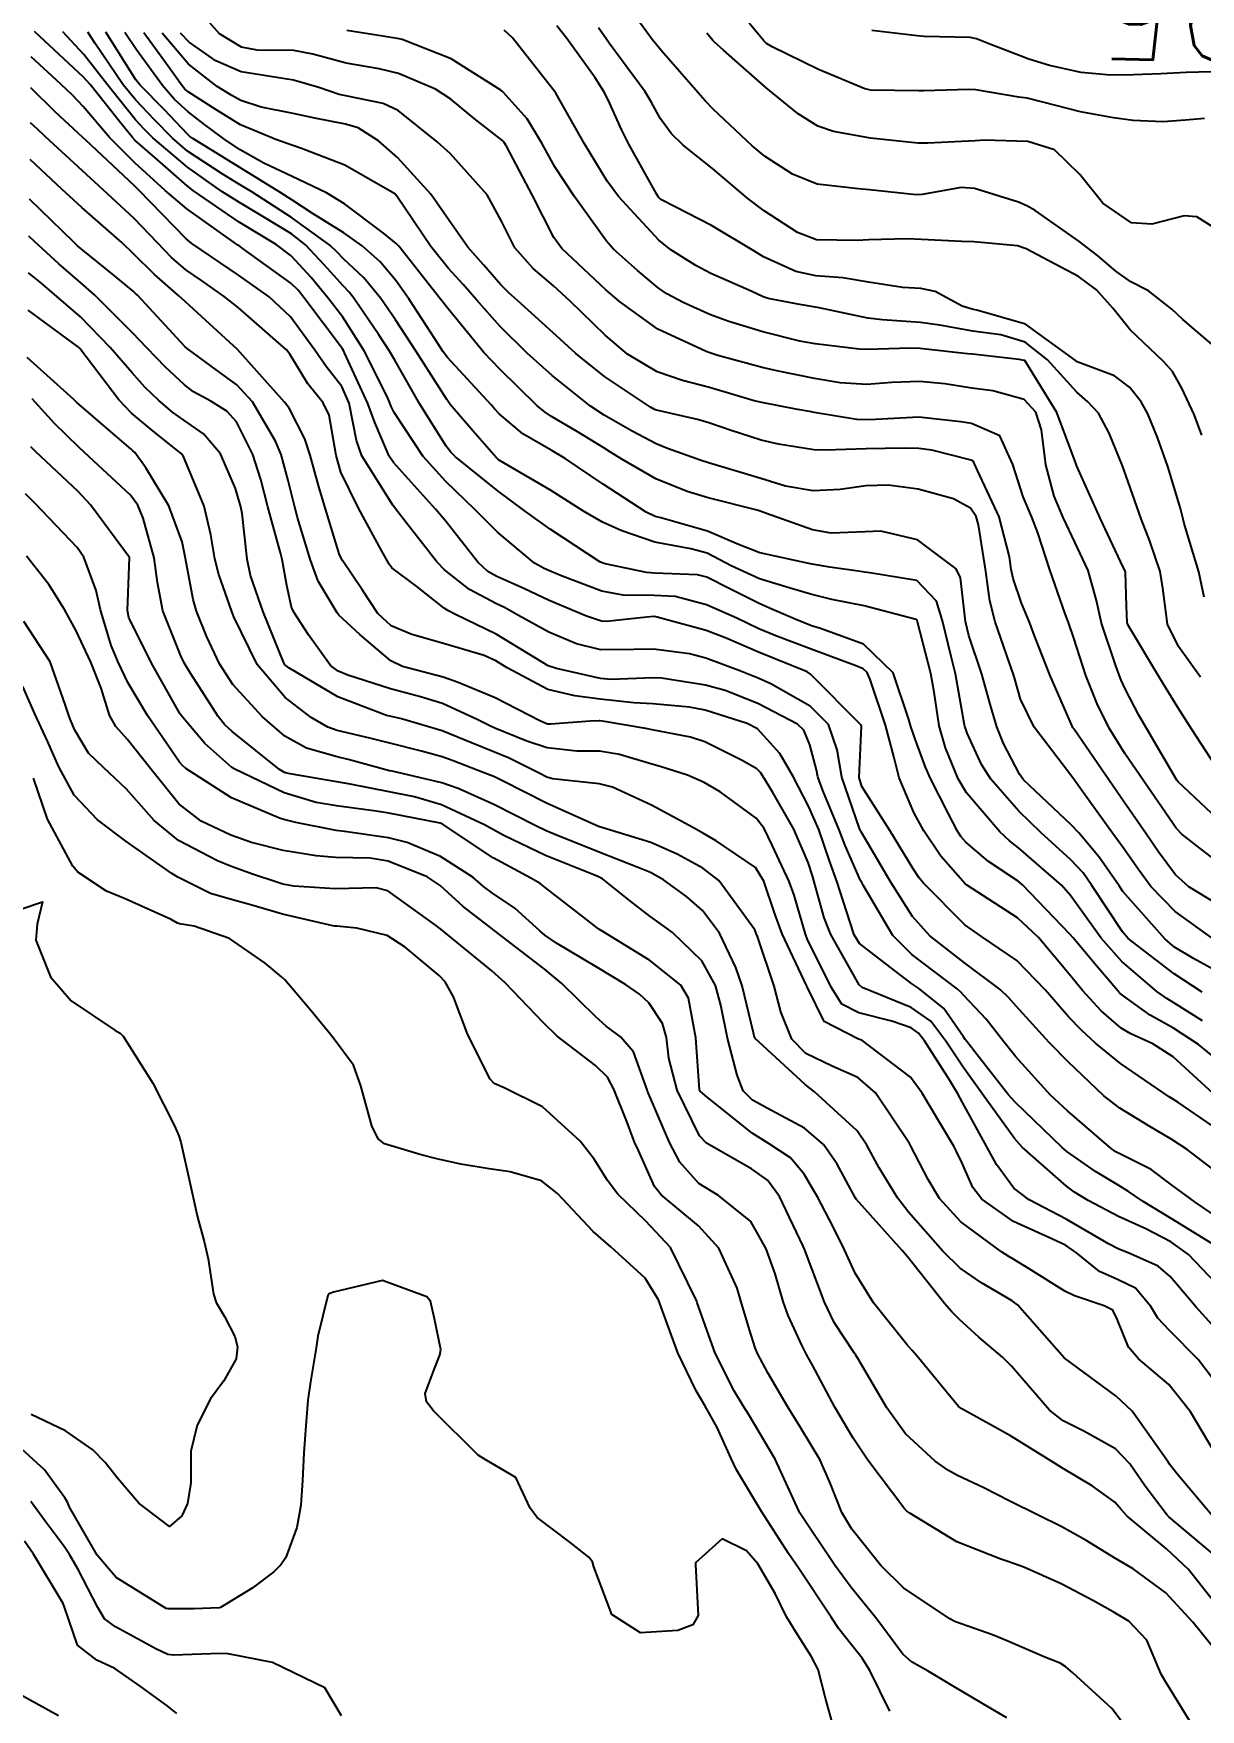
# Model space of a CAD drawing. Header units: metres. Extents: x 318500 to 325275, y 7408834 to 7428799.
# Drawn here: x 321847.6 to 321892, y 7423158.9 to 7423222.7 of the extents above; entities that cross this region are included whole.
import ezdxf
from ezdxf.enums import TextEntityAlignment as Align

# ---------------------------------------------------------------- set-up
doc = ezdxf.new("R2010")
doc.units = ezdxf.units.M
doc.header["$MEASUREMENT"] = 0
for name, color, linetype in [('Cotas', 45, 'Continuous'), ('Curvas de Nivel 1m', 11, 'Continuous'), ('Curvas de Nivel 5m', 15, 'Continuous'), ('Hidrografia', 140, 'Continuous'), ('Vias Primárias', 230, 'Continuous')]:
    doc.layers.add(name, color=color, linetype=linetype)
doc.styles.add('Style-STANDARD', font='STANDARD.shx')

msp = doc.modelspace()

# ---------------------------------------------------------------- linework, layer by layer
at = {"layer": 'Curvas de Nivel 1m', "flags": 128}
for points, elevation in [([(321893.093, 7423192.415), (321891.17, 7423194.219), (321891.121, 7423194.283), (321889.982, 7423196.238), (321889.675, 7423196.762), (321889.165, 7423197.734), (321889.002, 7423198.086), (321888.939, 7423198.253), (321888.8, 7423198.631), (321888.256, 7423200.264), (321888.062, 7423201.12), (321887.74, 7423202.272), (321887.236, 7423203.342), (321886.785, 7423204.285), (321886.448, 7423205.102), (321886.126, 7423206.292), (321885.959, 7423207.628), (321885.751, 7423208.295), (321885.307, 7423208.778), (321884.111, 7423209.117), (321883.313, 7423209.217), (321882.287, 7423209.374), (321881.317, 7423209.467), (321880.258, 7423209.428), (321879.315, 7423209.356), (321878.296, 7423209.414), (321877.318, 7423209.579), (321875.881, 7423209.872), (321875.323, 7423209.999), (321873.639, 7423210.457), (321873.331, 7423210.555), (321873.187, 7423210.607), (321871.345, 7423211.457), (321869.882, 7423212.512), (321869.601, 7423212.755), (321869.364, 7423212.967), (321867.686, 7423214.537), (321867.386, 7423214.951), (321866.575, 7423216.553), (321865.576, 7423218.43), (321865.498, 7423218.569), (321865.476, 7423218.605), (321865.441, 7423218.642), (321864.353, 7423219.49), (321863.456, 7423220.226), (321862.875, 7423220.606), (321861.469, 7423221.197), (321860.725, 7423221.378), (321859.474, 7423221.6), (321858.205, 7423221.943), (321857.481, 7423222.079), (321856.08, 7423222.095), (321855.483, 7423222.209), (321854.65, 7423222.713), (321853.509, 7423224.026)], 786), ([(321893.248, 7423210.201), (321891.354, 7423211.836), (321890.931, 7423212.226), (321890.047, 7423212.92), (321889.37, 7423213.262), (321888.793, 7423213.678), (321888.104, 7423214.269), (321887.388, 7423214.813), (321885.722, 7423215.981), (321885.408, 7423216.161), (321885.083, 7423216.305), (321883.417, 7423216.827), (321882.899, 7423216.857), (321881.413, 7423216.588), (321881.195, 7423216.581), (321879.416, 7423216.772), (321878.997, 7423216.805), (321877.419, 7423216.989), (321876.482, 7423217.366), (321875.434, 7423218.044), (321874.937, 7423218.445), (321873.454, 7423219.846), (321873.152, 7423220.159), (321872.88, 7423220.469), (321871.484, 7423222.061), (321871.131, 7423222.495), (321870.069, 7423223.954)], 791), ([(321892.166, 7423201.254), (321891.96, 7423202.213), (321891.403, 7423204.063), (321891.362, 7423204.219), (321891.256, 7423204.626), (321890.783, 7423206.227), (321890.39, 7423207.332), (321890.016, 7423208.239), (321889.757, 7423208.693), (321889.315, 7423209.254), (321888.745, 7423209.683), (321887.329, 7423210.224), (321887.248, 7423210.281), (321885.35, 7423211.653), (321883.497, 7423212.188), (321883.358, 7423212.21), (321882.943, 7423212.336), (321881.907, 7423212.894), (321881.367, 7423213.015), (321880.683, 7423213.051), (321879.369, 7423213.25), (321878.39, 7423213.414), (321877.371, 7423213.497), (321876.604, 7423213.653), (321875.378, 7423214.222), (321875.003, 7423214.444), (321873.394, 7423215.417), (321871.514, 7423216.383), (321871.409, 7423216.448), (321871.368, 7423216.491), (321871.291, 7423216.612), (321870.241, 7423218.508), (321869.973, 7423219.04), (321869.457, 7423220.203), (321869.295, 7423220.522), (321868.955, 7423221.038), (321867.885, 7423222.536), (321867.497, 7423223.015)], 789), ([(321892.174, 7423219.491), (321891.452, 7423219.424), (321890.584, 7423219.366), (321889.452, 7423219.41), (321888.707, 7423219.516), (321887.455, 7423219.745), (321885.521, 7423220.237), (321885.459, 7423220.249), (321885.417, 7423220.258), (321885.104, 7423220.305), (321883.464, 7423220.582), (321883.2, 7423220.598), (321881.463, 7423220.548), (321881.278, 7423220.546), (321879.463, 7423220.568), (321879.231, 7423220.616), (321877.474, 7423221.359), (321875.704, 7423222.22), (321875.489, 7423222.348), (321875.389, 7423222.441), (321874.832, 7423223.114)], 793), ([(321892.662, 7423182.203), (321890.983, 7423183.74), (321890.204, 7423184.232), (321889.364, 7423184.615), (321888.996, 7423184.836), (321888.237, 7423185.496), (321887.52, 7423186.272), (321887.019, 7423186.886), (321885.849, 7423188.292), (321885.051, 7423189.033), (321883.107, 7423190.292), (321883.07, 7423190.316), (321883.052, 7423190.33), (321882.125, 7423191.389), (321881.482, 7423192.354), (321881.1, 7423193.054), (321880.536, 7423194.366), (321880.357, 7423195.138), (321880.024, 7423196.371), (321879.433, 7423198.11), (321879.319, 7423198.379), (321879.172, 7423198.52), (321878.934, 7423198.623), (321877.183, 7423199.267), (321875.838, 7423199.782), (321875.194, 7423200.048), (321874.356, 7423200.448), (321873.205, 7423200.965), (321872.009, 7423201.279), (321871.208, 7423201.322), (321870.027, 7423201.326), (321869.21, 7423201.479), (321867.696, 7423202.054), (321867.217, 7423202.257), (321867.02, 7423202.345), (321866.646, 7423202.549), (321865.237, 7423203.726), (321864.384, 7423204.583), (321863.266, 7423205.658), (321862.409, 7423206.609), (321861.297, 7423208.283), (321861.189, 7423208.512), (321861.15, 7423208.622), (321861.036, 7423208.892), (321860.163, 7423210.638), (321859.349, 7423211.914), (321858.779, 7423212.659), (321858.135, 7423213.436), (321857.376, 7423214.255), (321856.806, 7423214.686), (321855.393, 7423215.542), (321853.66, 7423216.726), (321853.413, 7423216.924), (321852.178, 7423217.999), (321851.438, 7423218.652), (321851.334, 7423218.761), (321850.843, 7423219.369), (321849.717, 7423220.777), (321849.464, 7423221.061), (321847.599, 7423222.808)], 778), ([(321892.978, 7423183.373), (321891.948, 7423184.21), (321890.996, 7423184.836), (321890.1, 7423185.333), (321889.009, 7423186.122), (321888.939, 7423186.18), (321888.877, 7423186.252), (321887.989, 7423187.302), (321887.168, 7423188.278), (321887.042, 7423188.42), (321885.234, 7423190.298), (321885.071, 7423190.433), (321883.949, 7423191.187), (321883.086, 7423191.922), (321882.892, 7423192.137), (321882.765, 7423192.335), (321882.411, 7423193.029), (321881.729, 7423194.351), (321881.542, 7423194.771), (321881.135, 7423195.883), (321880.969, 7423196.362), (321880.908, 7423196.598), (321880.318, 7423198.369), (321879.186, 7423199.457), (321877.544, 7423200.055), (321877.196, 7423200.161), (321876.585, 7423200.419), (321875.604, 7423200.834), (321875.206, 7423201.006), (321874.094, 7423201.569), (321873.216, 7423202.015), (321872.853, 7423202.102), (321871.217, 7423202.168), (321870.915, 7423202.193), (321869.339, 7423202.518), (321869.221, 7423202.557), (321869.143, 7423202.599), (321867.24, 7423203.841), (321866.25, 7423204.555), (321865.261, 7423205.296), (321863.637, 7423206.595), (321863.458, 7423206.773), (321863.284, 7423207.006), (321862.274, 7423208.61), (321861.325, 7423210.279), (321861.125, 7423210.623), (321860.721, 7423211.248), (321859.77, 7423212.644), (321859.585, 7423212.87), (321859.365, 7423213.103), (321858.63, 7423213.918), (321857.919, 7423214.672), (321857.386, 7423215.09), (321856.366, 7423215.719), (321855.404, 7423216.288), (321854.738, 7423216.71), (321853.424, 7423217.635), (321852.11, 7423218.75), (321851.771, 7423219.083), (321851.447, 7423219.439), (321850.374, 7423220.771), (321849.477, 7423221.92), (321848.683, 7423222.792)], 779), ([(321892.087, 7423186.209), (321891.02, 7423186.905), (321889.272, 7423188.247), (321889.044, 7423188.498), (321887.885, 7423190.268), (321887.547, 7423190.745), (321887.08, 7423191.245), (321885.936, 7423192.292), (321885.102, 7423193.096), (321884.029, 7423194.316), (321883.68, 7423194.874), (321883.137, 7423196.075), (321883.066, 7423196.257), (321883.042, 7423196.331), (321883.024, 7423196.45), (321882.684, 7423198.337), (321882.525, 7423198.995), (321882.191, 7423200.345), (321881.958, 7423201.1), (321881.215, 7423201.883), (321879.421, 7423202.175), (321879.218, 7423202.201), (321879.068, 7423202.232), (321877.897, 7423202.4), (321877.222, 7423202.511), (321877.096, 7423202.538), (321875.228, 7423202.948), (321874.419, 7423203.261), (321873.24, 7423203.767), (321871.458, 7423204.275), (321871.248, 7423204.33), (321870.896, 7423204.495), (321869.266, 7423205.553), (321867.822, 7423206.535), (321867.283, 7423206.848), (321866.206, 7423207.473), (321865.297, 7423208.239), (321865.139, 7423208.413), (321864.994, 7423208.575), (321863.327, 7423210.385), (321863.163, 7423210.602), (321862.852, 7423211.09), (321861.864, 7423212.615), (321861.367, 7423213.312), (321860.767, 7423214.022), (321860.079, 7423214.64), (321859.387, 7423215.128), (321858.209, 7423215.856), (321857.406, 7423216.384), (321856.95, 7423216.685), (321855.424, 7423217.627), (321853.632, 7423218.727), (321853.516, 7423218.804), (321853.441, 7423218.873), (321852.536, 7423219.829), (321851.625, 7423220.758), (321851.463, 7423220.966), (321850.319, 7423222.772)], 781), ([(321893.019, 7423186.793), (321891.759, 7423187.483), (321891.036, 7423187.923), (321890.671, 7423188.226), (321889.067, 7423190.04), (321888.921, 7423190.252), (321888.164, 7423191.347), (321887.389, 7423192.276), (321887.095, 7423192.582), (321885.284, 7423194.298), (321885.123, 7423194.509), (321884.515, 7423195.683), (321884.258, 7423196.313), (321884.009, 7423197.173), (321883.696, 7423198.322), (321883.192, 7423199.794), (321883.073, 7423200.332), (321882.875, 7423201.993), (321882.716, 7423202.338), (321881.236, 7423203.431), (321879.849, 7423203.766), (321879.24, 7423203.736), (321877.946, 7423203.693), (321877.241, 7423203.814), (321875.486, 7423204.436), (321875.251, 7423204.524), (321875.132, 7423204.561), (321873.259, 7423205.038), (321872.46, 7423205.274), (321871.269, 7423205.76), (321869.981, 7423206.509), (321869.548, 7423206.781), (321869.284, 7423206.94), (321868.248, 7423207.573), (321867.296, 7423208.138), (321867.052, 7423208.298), (321866.75, 7423208.548), (321865.321, 7423209.944), (321864.721, 7423210.579), (321863.354, 7423212.231), (321863.064, 7423212.603), (321861.899, 7423214.091), (321861.482, 7423214.619), (321861.382, 7423214.73), (321860.89, 7423215.125), (321859.404, 7423216.242), (321858.724, 7423216.66), (321857.419, 7423217.284), (321856.332, 7423217.786), (321855.434, 7423218.289), (321854.812, 7423218.709), (321854.024, 7423219.3), (321853.45, 7423219.745), (321852.935, 7423220.218), (321852.471, 7423220.745), (321851.48, 7423222.106), (321851.043, 7423222.764)], 782), ([(321892.554, 7423188.205), (321891.056, 7423189.28), (321890.135, 7423190.234), (321889.681, 7423190.846), (321889.084, 7423191.69), (321888.849, 7423192.015), (321888.666, 7423192.256), (321887.499, 7423193.889), (321887.226, 7423194.278), (321887.122, 7423194.419), (321885.687, 7423196.295), (321885.161, 7423197.369), (321884.956, 7423198.092), (321884.893, 7423198.304), (321884.745, 7423198.738), (321884.195, 7423200.315), (321883.997, 7423201.107), (321883.827, 7423202.321), (321883.564, 7423204.007), (321883.474, 7423204.327), (321883.255, 7423204.647), (321882.606, 7423204.993), (321881.265, 7423205.363), (321880.123, 7423205.516), (321879.267, 7423205.49), (321878.299, 7423205.36), (321877.263, 7423205.303), (321876.211, 7423205.481), (321875.27, 7423205.772), (321873.401, 7423206.336), (321873.279, 7423206.37), (321873.004, 7423206.464), (321871.712, 7423206.912), (321871.286, 7423207.092), (321870.368, 7423207.581), (321869.297, 7423208.192), (321868.777, 7423208.525), (321867.317, 7423209.695), (321866.365, 7423210.554), (321865.345, 7423211.562), (321864.443, 7423212.584), (321863.936, 7423213.162), (321863.372, 7423213.774), (321862.703, 7423214.607), (321861.409, 7423216.533), (321861.331, 7423216.621), (321859.426, 7423217.705), (321857.769, 7423218.341), (321857.437, 7423218.461), (321856.792, 7423218.686), (321855.445, 7423219.25), (321854.545, 7423219.808), (321853.458, 7423220.505), (321853.332, 7423220.605), (321853.226, 7423220.734), (321852.548, 7423221.67), (321851.767, 7423222.756)], 783), ([(321893.057, 7423189.32), (321891.58, 7423190.215), (321891.075, 7423190.671), (321890.414, 7423191.56), (321889.948, 7423192.237), (321889.108, 7423193.449), (321888.551, 7423194.259), (321887.19, 7423196.239), (321887.164, 7423196.28), (321887.15, 7423196.31), (321886.281, 7423198.289), (321885.702, 7423199.785), (321885.509, 7423200.297), (321885.207, 7423201.03), (321884.881, 7423201.969), (321884.814, 7423202.306), (321884.747, 7423202.787), (321884.347, 7423204.314), (321883.529, 7423206.073), (321883.417, 7423206.328), (321883.371, 7423206.419), (321883.281, 7423206.468), (321881.786, 7423206.854), (321881.286, 7423206.917), (321880.727, 7423206.924), (321879.285, 7423206.906), (321877.732, 7423206.851), (321877.285, 7423206.87), (321875.939, 7423207.083), (321875.288, 7423207.229), (321874.141, 7423207.602), (321873.294, 7423207.897), (321872.853, 7423208.024), (321871.299, 7423208.375), (321871.216, 7423208.408), (321871.071, 7423208.493), (321869.317, 7423209.655), (321868.217, 7423210.531), (321867.342, 7423211.34), (321866.004, 7423212.56), (321865.656, 7423212.859), (321865.366, 7423213.156), (321864.706, 7423213.913), (321864.111, 7423214.589), (321863.395, 7423215.608), (321862.704, 7423216.607), (321861.431, 7423218.008), (321860.706, 7423218.631), (321859.93, 7423219.128), (321859.446, 7423219.272), (321858.276, 7423219.495), (321857.45, 7423219.679), (321856.229, 7423219.915), (321855.455, 7423220.172), (321855.116, 7423220.364), (321854.56, 7423220.713), (321853.472, 7423221.561), (321852.459, 7423222.745)], 784), ([(321892.756, 7423194.573), (321891.695, 7423196.215), (321891.158, 7423197.049), (321890.708, 7423197.77), (321890.433, 7423198.231), (321889.281, 7423200.167), (321889.236, 7423200.249), (321889.228, 7423200.277), (321889.207, 7423200.911), (321889.16, 7423202.192), (321889.149, 7423202.251), (321889.074, 7423202.401), (321888.199, 7423204.266), (321887.312, 7423206.247), (321887.296, 7423206.28), (321887.28, 7423206.322), (321886.548, 7423208.288), (321885.329, 7423210.264), (321885.305, 7423210.275), (321885.113, 7423210.303), (321883.333, 7423210.504), (321883.14, 7423210.525), (321881.335, 7423210.723), (321880.96, 7423210.739), (321879.335, 7423210.683), (321879.02, 7423210.699), (321877.337, 7423210.9), (321876.758, 7423210.999), (321875.344, 7423211.358), (321874.051, 7423211.751), (321873.353, 7423212.011), (321872.307, 7423212.476), (321871.689, 7423212.811), (321871.365, 7423213.031), (321870.573, 7423213.703), (321869.656, 7423214.516), (321869.385, 7423214.82), (321868.156, 7423216.533), (321867.427, 7423217.652), (321866.932, 7423218.548), (321866.368, 7423219.475), (321865.459, 7423220.494), (321865.418, 7423220.529), (321865.366, 7423220.571), (321863.477, 7423221.76), (321861.61, 7423222.497), (321861.489, 7423222.524), (321860.871, 7423222.629), (321859.493, 7423222.837)], 787), ([(321892.025, 7423198.211), (321891.187, 7423199.378), (321890.77, 7423200.226), (321890.584, 7423201.6), (321890.488, 7423202.231), (321890.087, 7423203.388), (321889.767, 7423204.242), (321889.271, 7423205.649), (321889.049, 7423206.253), (321888.536, 7423207.505), (321888.136, 7423208.267), (321887.729, 7423208.696), (321887.312, 7423209.063), (321886.191, 7423210.291), (321885.34, 7423210.968), (321884.414, 7423211.244), (321883.346, 7423211.382), (321882.088, 7423211.61), (321881.35, 7423211.714), (321879.903, 7423211.823), (321879.353, 7423211.884), (321877.49, 7423212.276), (321877.358, 7423212.304), (321876.684, 7423212.42), (321875.555, 7423212.63), (321875.363, 7423212.696), (321874.902, 7423212.907), (321873.371, 7423213.585), (321872.796, 7423213.891), (321871.845, 7423214.483), (321871.386, 7423214.858), (321869.851, 7423216.513), (321869.419, 7423217.101), (321868.55, 7423218.529), (321867.459, 7423220.452), (321867.427, 7423220.508), (321867.402, 7423220.541), (321867.161, 7423220.848), (321865.811, 7423222.565), (321865.494, 7423222.847)], 788), ([(321893.389, 7423214.785), (321891.882, 7423215.736), (321891.403, 7423215.784), (321890.172, 7423215.465), (321889.399, 7423215.516), (321888.305, 7423216.267), (321887.426, 7423217.349), (321886.46, 7423218.29), (321885.443, 7423218.606), (321883.778, 7423218.66), (321883.443, 7423218.643), (321881.635, 7423218.55), (321881.442, 7423218.542), (321881.257, 7423218.547), (321879.444, 7423218.736), (321878.036, 7423218.992), (321877.448, 7423219.201), (321876.693, 7423219.662), (321875.739, 7423220.436), (321875.463, 7423220.673), (321873.847, 7423222.094), (321873.489, 7423222.412), (321873.445, 7423222.461), (321873.213, 7423222.745)], 792), ([(321892.424, 7423221.262), (321891.475, 7423221.236), (321890.514, 7423221.195), (321889.473, 7423221.149), (321888.598, 7423221.138), (321887.474, 7423221.237), (321886.263, 7423221.507), (321885.482, 7423221.753), (321884.002, 7423222.322), (321883.493, 7423222.526), (321883.248, 7423222.579), (321881.494, 7423222.616), (321881.223, 7423222.634), (321879.497, 7423222.837)], 794), ([(321892.939, 7423180.79), (321891.163, 7423182.012), (321890.959, 7423182.144), (321890.83, 7423182.222), (321888.979, 7423183.491), (321888.027, 7423184.264), (321887.482, 7423184.76), (321887, 7423185.254), (321886.098, 7423186.289), (321885.027, 7423187.407), (321883.681, 7423188.32), (321883.047, 7423188.773), (321881.473, 7423190.354), (321881.291, 7423190.576), (321881.075, 7423190.899), (321880.181, 7423192.369), (321879.115, 7423194.043), (321879.023, 7423194.381), (321879.101, 7423196.342), (321879.088, 7423196.381), (321877.169, 7423198.319), (321877.037, 7423198.412), (321875.181, 7423199.152), (321873.946, 7423199.696), (321873.193, 7423199.983), (321871.322, 7423200.488), (321871.225, 7423200.514), (321871.2, 7423200.512), (321870.932, 7423200.494), (321869.386, 7423200.328), (321869.197, 7423200.343), (321868.623, 7423200.526), (321867.206, 7423201.12), (321866.239, 7423201.583), (321865.215, 7423202.042), (321864.868, 7423202.227), (321864.489, 7423202.581), (321863.244, 7423204.168), (321862.879, 7423204.604), (321861.276, 7423206.384), (321861.116, 7423206.622), (321860.566, 7423207.904), (321860.302, 7423208.635), (321859.414, 7423210.563), (321859.37, 7423210.649), (321859.331, 7423210.707), (321857.864, 7423212.672), (321857.638, 7423212.952), (321857.365, 7423213.215), (321855.552, 7423214.525), (321855.379, 7423214.646), (321855.345, 7423214.666), (321855.299, 7423214.701), (321853.4, 7423216.041), (321852.581, 7423216.742), (321851.426, 7423217.799), (321850.461, 7423218.77), (321849.452, 7423219.939), (321849.046, 7423220.377), (321848.603, 7423220.793), (321847.475, 7423221.832)], 777), ([(321892.919, 7423179.138), (321891.52, 7423180.214), (321890.935, 7423180.586), (321890.09, 7423181.085), (321888.953, 7423181.788), (321888.34, 7423182.259), (321886.979, 7423183.55), (321886.26, 7423184.287), (321885.004, 7423185.669), (321884.71, 7423186.007), (321884.384, 7423186.309), (321883.025, 7423187.322), (321881.714, 7423188.35), (321881.051, 7423189.085), (321880.237, 7423190.368), (321879.089, 7423192.316), (321879.067, 7423192.358), (321879.06, 7423192.38), (321879.034, 7423192.437), (321878.355, 7423194.391), (321878.174, 7423195.438), (321877.846, 7423196.399), (321877.15, 7423197.103), (321875.649, 7423197.947), (321875.166, 7423198.163), (321874.474, 7423198.447), (321873.177, 7423198.927), (321872.55, 7423199.099), (321871.182, 7423199.269), (321870.428, 7423199.255), (321869.181, 7423199.252), (321868.242, 7423199.471), (321867.191, 7423199.924), (321866.035, 7423200.557), (321865.5, 7423200.862), (321865.204, 7423200.997), (321864.169, 7423201.545), (321863.217, 7423202.297), (321862.929, 7423202.603), (321861.751, 7423204.107), (321861.349, 7423204.619), (321861.252, 7423204.759), (321860.071, 7423206.638), (321859.863, 7423207.218), (321859.592, 7423208.646), (321859.309, 7423209.276), (321858.707, 7423210.046), (321858.273, 7423210.666), (321857.349, 7423211.931), (321856.545, 7423212.688), (321855.368, 7423213.517), (321854.658, 7423213.996), (321853.593, 7423214.727), (321853.383, 7423214.909), (321851.572, 7423216.758), (321851.412, 7423216.917), (321849.556, 7423218.661), (321849.44, 7423218.769), (321848.391, 7423219.737), (321847.458, 7423220.657)], 776), ([(321892.455, 7423176.636), (321890.9, 7423177.579), (321889.836, 7423178.236), (321889.282, 7423178.613), (321888.916, 7423178.836), (321888.026, 7423179.368), (321886.929, 7423180.135), (321886.751, 7423180.282), (321884.956, 7423182.009), (321884.697, 7423182.304), (321883.597, 7423183.705), (321883.115, 7423184.328), (321883.062, 7423184.4), (321882.992, 7423184.501), (321882.238, 7423185.577), (321881.281, 7423186.356), (321881.013, 7423186.538), (321880.36, 7423187.027), (321879.035, 7423188.058), (321878.83, 7423188.383), (321878.393, 7423189.723), (321878.176, 7423190.393), (321877.884, 7423191.209), (321877.48, 7423192.404), (321877.103, 7423193.27), (321876.505, 7423194.419), (321876.001, 7423195.3), (321875.138, 7423196.239), (321874.755, 7423196.444), (321873.147, 7423196.947), (321872.554, 7423197.064), (321871.15, 7423197.188), (321870.428, 7423197.224), (321869.153, 7423197.37), (321868.186, 7423197.498), (321867.158, 7423197.729), (321865.612, 7423198.563), (321865.174, 7423198.833), (321864.725, 7423199.028), (321863.183, 7423199.492), (321861.97, 7423199.83), (321861.193, 7423200.163), (321860.685, 7423200.628), (321860.092, 7423201.52), (321859.329, 7423202.648), (321859.223, 7423202.869), (321858.672, 7423204.659), (321858.422, 7423205.504), (321858.103, 7423206.668), (321857.904, 7423207.289), (321857.298, 7423208.455), (321857.126, 7423208.682), (321855.33, 7423210.684), (321853.357, 7423212.51), (321853.095, 7423212.734), (321852.166, 7423213.546), (321851.376, 7423214.327), (321850.921, 7423214.765), (321849.4, 7423216.092), (321848.637, 7423216.792), (321847.427, 7423217.92)], 774), ([(321892.86, 7423174.852), (321891.562, 7423176.213), (321890.887, 7423176.7), (321889.945, 7423177.183), (321888.901, 7423177.656), (321887.748, 7423178.267), (321887.226, 7423178.588), (321886.915, 7423178.819), (321885.224, 7423180.297), (321884.935, 7423180.63), (321883.721, 7423182.319), (321882.975, 7423183.343), (321882.314, 7423184.34), (321881.747, 7423185.098), (321881.003, 7423185.62), (321879.136, 7423186.379), (321879.012, 7423186.482), (321877.936, 7423188.397), (321877.686, 7423189.037), (321877.304, 7423190.406), (321877.249, 7423190.593), (321877.071, 7423191.148), (321876.525, 7423192.418), (321875.725, 7423193.817), (321875.348, 7423194.437), (321875.261, 7423194.577), (321875.123, 7423194.71), (321874.532, 7423195.04), (321873.133, 7423195.745), (321872.589, 7423195.923), (321871.137, 7423196.197), (321870.889, 7423196.245), (321869.321, 7423196.517), (321869.14, 7423196.545), (321869.116, 7423196.545), (321868.775, 7423196.524), (321867.266, 7423196.411), (321867.139, 7423196.419), (321867.049, 7423196.451), (321866.85, 7423196.544), (321865.153, 7423197.42), (321863.746, 7423198.006), (321863.164, 7423198.202), (321861.615, 7423198.616), (321861.173, 7423198.826), (321859.997, 7423199.828), (321859.199, 7423200.568), (321859.13, 7423200.651), (321858.41, 7423201.86), (321858.115, 7423202.667), (321857.624, 7423204.294), (321857.514, 7423204.676), (321857.265, 7423205.701), (321856.993, 7423206.683), (321856.78, 7423207.19), (321855.91, 7423208.694), (321855.31, 7423209.348), (321854.522, 7423209.916), (321853.412, 7423210.729), (321853.331, 7423210.807), (321851.517, 7423212.758), (321851.44, 7423212.838), (321851.361, 7423212.905), (321850.632, 7423213.503), (321849.377, 7423214.525), (321849.238, 7423214.641), (321849.086, 7423214.784), (321847.404, 7423216.42)], 773), ([(321892.839, 7423173.122), (321891.86, 7423174.21), (321890.867, 7423175.376), (321890.411, 7423175.765), (321889.349, 7423176.243), (321888.883, 7423176.427), (321888.521, 7423176.62), (321886.899, 7423177.562), (321885.496, 7423178.294), (321884.914, 7423178.735), (321884.255, 7423179.642), (321883.886, 7423180.316), (321882.955, 7423182.002), (321882.772, 7423182.333), (321882.47, 7423182.835), (321881.506, 7423184.352), (321881.28, 7423184.642), (321880.995, 7423184.841), (321880.262, 7423185.103), (321879, 7423185.417), (321878.363, 7423185.749), (321877.945, 7423186.396), (321877.037, 7423188.241), (321876.967, 7423188.411), (321876.539, 7423189.902), (321876.348, 7423190.421), (321875.706, 7423191.806), (321875.398, 7423192.435), (321875.096, 7423192.838), (321873.721, 7423193.843), (321873.116, 7423194.191), (321872.473, 7423194.47), (321871.439, 7423194.801), (321871.124, 7423194.897), (321869.882, 7423195.263), (321869.129, 7423195.38), (321868.267, 7423195.39), (321867.13, 7423195.509), (321866.352, 7423195.771), (321865.137, 7423196.265), (321864.922, 7423196.358), (321864.484, 7423196.58), (321863.149, 7423197.204), (321862.299, 7423197.462), (321861.157, 7423197.757), (321859.532, 7423198.277), (321859.167, 7423198.43), (321858.874, 7423198.654), (321858.041, 7423199.814), (321857.475, 7423200.676), (321857.393, 7423200.868), (321857.21, 7423201.698), (321857.029, 7423202.682), (321856.971, 7423202.936), (321856.482, 7423204.688), (321856.219, 7423205.737), (321855.915, 7423206.694), (321855.292, 7423207.927), (321854.93, 7423208.339), (321854.32, 7423208.715), (321853.658, 7423209.078), (321853.309, 7423209.336), (321852.592, 7423210.014), (321851.88, 7423210.752), (321851.338, 7423211.322), (321849.88, 7423212.775), (321849.365, 7423213.233), (321848.531, 7423213.952), (321847.593, 7423214.807), (321847.383, 7423215.011)], 772), ([(321892.813, 7423171.06), (321891.936, 7423172.209), (321890.841, 7423173.322), (321890.402, 7423173.784), (321890.125, 7423174.231), (321889.547, 7423174.926), (321888.865, 7423175.263), (321888.177, 7423175.568), (321887.302, 7423176.274), (321886.884, 7423176.566), (321886.382, 7423176.791), (321884.897, 7423177.464), (321883.691, 7423178.318), (321883.35, 7423178.759), (321882.924, 7423179.713), (321882.731, 7423180.136), (321882.626, 7423180.335), (321882.127, 7423181.158), (321881.417, 7423182.353), (321880.969, 7423182.972), (321879.119, 7423184.379), (321878.99, 7423184.42), (321877.689, 7423185.092), (321877.03, 7423186.41), (321877.011, 7423186.465), (321876.084, 7423188.424), (321875.807, 7423189.188), (321875.391, 7423190.435), (321875.068, 7423190.949), (321873.571, 7423191.966), (321873.087, 7423192.247), (321872.708, 7423192.466), (321871.103, 7423193.334), (321869.615, 7423194.01), (321869.114, 7423194.143), (321867.329, 7423194.326), (321867.118, 7423194.394), (321866.822, 7423194.544), (321865.678, 7423195.114), (321865.128, 7423195.344), (321864.252, 7423195.704), (321863.136, 7423196.167), (321861.579, 7423196.616), (321861.141, 7423196.719), (321861.014, 7423196.75), (321859.152, 7423197.456), (321857.284, 7423198.563), (321857.169, 7423198.646), (321857.139, 7423198.68), (321857.104, 7423198.748), (321856.307, 7423200.689), (321855.834, 7423202.074), (321855.705, 7423202.695), (321855.509, 7423204.434), (321855.458, 7423204.698), (321855.26, 7423205.396), (321854.691, 7423206.709), (321854.038, 7423207.469), (321853.293, 7423207.994), (321852.857, 7423208.298), (321852.34, 7423208.744), (321851.807, 7423209.252), (321851.316, 7423209.794), (321850.482, 7423210.768), (321849.347, 7423211.927), (321848.342, 7423212.795), (321847.811, 7423213.25), (321847.368, 7423213.612)], 771), ([(321892.523, 7423166.202), (321891.106, 7423167.877), (321890.843, 7423168.219), (321890.772, 7423168.326), (321889.421, 7423170.241), (321888.809, 7423170.82), (321886.83, 7423172.28), (321885.05, 7423174.298), (321884.852, 7423174.451), (321883.672, 7423175.127), (321882.87, 7423175.685), (321882.204, 7423176.34), (321880.902, 7423177.818), (321880.472, 7423178.364), (321879.785, 7423179.508), (321879.314, 7423180.376), (321878.938, 7423180.918), (321877.312, 7423182.405), (321876.964, 7423182.691), (321875.056, 7423184.439), (321875.03, 7423184.479), (321874.992, 7423184.66), (321874.566, 7423186.444), (321874.321, 7423187.146), (321873.693, 7423188.453), (321873.049, 7423189.317), (321872.438, 7423189.853), (321871.567, 7423190.482), (321871.064, 7423190.76), (321870.627, 7423190.936), (321869.076, 7423191.557), (321867.398, 7423192.224), (321867.087, 7423192.355), (321866.701, 7423192.546), (321865.102, 7423193.35), (321863.741, 7423193.96), (321863.114, 7423194.177), (321861.221, 7423194.619), (321861.12, 7423194.643), (321859.547, 7423195.066), (321859.125, 7423195.164), (321857.958, 7423195.497), (321857.133, 7423195.955), (321856.28, 7423196.689), (321855.158, 7423197.921), (321854.645, 7423198.708), (321854.164, 7423199.737), (321853.769, 7423200.721), (321853.642, 7423201.161), (321853.353, 7423202.728), (321853.229, 7423203.356), (321852.717, 7423204.738), (321851.84, 7423206.183), (321851.421, 7423206.758), (321851.349, 7423206.827), (321851.281, 7423206.887), (321850.484, 7423207.572), (321849.298, 7423208.591), (321849.198, 7423208.681), (321849.1, 7423208.783), (321847.324, 7423210.387)], 769), ([(321892.726, 7423164.615), (321890.813, 7423166.219), (321890.751, 7423166.282), (321889.918, 7423167.389), (321889.324, 7423168.242), (321888.778, 7423168.808), (321887.578, 7423169.478), (321886.794, 7423169.872), (321886.273, 7423170.285), (321884.825, 7423171.96), (321884.484, 7423172.305), (321883.582, 7423173.063), (321882.844, 7423173.734), (321882.545, 7423174.032), (321882.271, 7423174.339), (321880.876, 7423176.105), (321880.662, 7423176.362), (321878.909, 7423178.32), (321878.867, 7423178.381), (321878.183, 7423179.651), (321877.658, 7423180.399), (321876.939, 7423181.028), (321875.676, 7423181.702), (321874.955, 7423182.09), (321874.604, 7423182.444), (321874.37, 7423183.045), (321874.006, 7423184.45), (321873.75, 7423185.705), (321873.545, 7423186.455), (321873.024, 7423187.399), (321871.903, 7423188.477), (321871.401, 7423188.842), (321871.046, 7423189.098), (321870.254, 7423189.704), (321869.241, 7423190.517), (321869.061, 7423190.617), (321868.909, 7423190.675), (321867.073, 7423191.413), (321865.475, 7423192.174), (321865.087, 7423192.383), (321864.745, 7423192.575), (321863.101, 7423193.341), (321862.072, 7423193.643), (321861.108, 7423193.835), (321859.623, 7423194.132), (321859.114, 7423194.224), (321857.26, 7423194.536), (321857.118, 7423194.579), (321856.934, 7423194.682), (321855.134, 7423196.14), (321854.84, 7423196.407), (321854.598, 7423196.708), (321853.554, 7423198.334), (321853.316, 7423198.728), (321853.174, 7423199.019), (321852.492, 7423200.737), (321852.282, 7423201.81), (321852.153, 7423202.746), (321851.739, 7423204.256), (321851.532, 7423204.756), (321851.256, 7423205.14), (321849.49, 7423206.778), (321849.282, 7423206.966), (321848.361, 7423207.864), (321847.509, 7423208.807)], 768), ([(321892.699, 7423162.779), (321891.571, 7423164.211), (321890.732, 7423164.997), (321889.233, 7423166.243), (321889.002, 7423166.496), (321888.755, 7423166.781), (321887.9, 7423167.401), (321886.768, 7423168.069), (321886.426, 7423168.283), (321884.785, 7423169.299), (321882.925, 7423170.328), (321882.801, 7423170.424), (321881.22, 7423172.354), (321881.033, 7423172.558), (321880.834, 7423172.782), (321879.561, 7423174.373), (321878.867, 7423175.5), (321878.457, 7423176.386), (321878.044, 7423177.242), (321877.424, 7423178.402), (321877.237, 7423178.729), (321876.919, 7423179.268), (321876.398, 7423179.891), (321875.589, 7423180.43), (321874.936, 7423180.836), (321873.148, 7423182.267), (321872.96, 7423182.433), (321872.943, 7423182.46), (321872.937, 7423182.483), (321872.796, 7423184.463), (321872.519, 7423185.981), (321872.219, 7423186.472), (321871.024, 7423187.421), (321869.25, 7423188.517), (321869.12, 7423188.598), (321869.041, 7423188.661), (321868.512, 7423189.059), (321867.057, 7423190.192), (321866.86, 7423190.345), (321866.502, 7423190.548), (321865.071, 7423191.321), (321863.144, 7423192.599), (321863.09, 7423192.629), (321863.052, 7423192.639), (321861.096, 7423193.02), (321860.621, 7423193.103), (321859.1, 7423193.309), (321858.334, 7423193.429), (321857.107, 7423193.795), (321855.226, 7423194.699), (321855.121, 7423194.765), (321854.093, 7423195.678), (321853.201, 7423196.729), (321853.141, 7423196.822), (321852.059, 7423198.741), (321851.196, 7423200.476), (321851.14, 7423200.751), (321851.22, 7423202.76), (321849.729, 7423204.775), (321849.258, 7423205.28), (321847.641, 7423206.805), (321847.461, 7423206.986)], 767), ([(321892.678, 7423161.024), (321891.735, 7423162.21), (321890.707, 7423163.328), (321889.457, 7423164.239), (321888.726, 7423164.671), (321887.692, 7423165.309), (321886.743, 7423165.836), (321885.809, 7423166.289), (321884.755, 7423166.811), (321883.765, 7423167.32), (321882.765, 7423167.796), (321882.42, 7423167.988), (321881.911, 7423168.343), (321880.785, 7423169.385), (321880.075, 7423170.367), (321878.992, 7423172.214), (321878.888, 7423172.379), (321878.831, 7423172.465), (321878.07, 7423173.62), (321877.695, 7423174.397), (321876.978, 7423176.309), (321876.938, 7423176.409), (321876.882, 7423176.531), (321875.979, 7423178.424), (321875.527, 7423179.041), (321874.92, 7423179.478), (321873.201, 7423180.457), (321872.934, 7423180.735), (321872.079, 7423182.473), (321871.76, 7423183.697), (321871.674, 7423184.48), (321871.528, 7423185.015), (321871.003, 7423185.793), (321870.643, 7423186.134), (321870.112, 7423186.503), (321869.019, 7423187.153), (321867.49, 7423188.078), (321867.038, 7423188.377), (321866.845, 7423188.543), (321865.9, 7423189.408), (321865.054, 7423189.982), (321864.711, 7423190.229), (321864.295, 7423190.581), (321863.072, 7423191.379), (321861.792, 7423191.901), (321861.082, 7423192.084), (321859.405, 7423192.326), (321859.086, 7423192.366), (321857.56, 7423192.665), (321857.092, 7423192.784), (321856.932, 7423192.833), (321855.104, 7423193.612), (321853.359, 7423194.726), (321853.233, 7423194.84), (321853.122, 7423194.968), (321851.907, 7423196.742), (321851.159, 7423198.006), (321850.799, 7423198.756), (321850.523, 7423199.417), (321850.108, 7423200.766), (321849.944, 7423201.51), (321849.483, 7423202.777), (321849.225, 7423203.146), (321847.642, 7423204.804), (321847.256, 7423205.194)], 766), ([(321889.146, 7423158.242), (321888.65, 7423158.914), (321887.152, 7423160.273), (321886.896, 7423160.5), (321886.674, 7423160.64), (321886.086, 7423160.875), (321884.682, 7423161.48), (321884.096, 7423161.721), (321882.689, 7423162.218), (321882.611, 7423162.252), (321882.468, 7423162.333), (321880.707, 7423163.516), (321879.842, 7423164.369), (321878.741, 7423165.75), (321878.363, 7423166.386), (321877.903, 7423167.534), (321877.516, 7423168.399), (321876.788, 7423169.621), (321876.285, 7423170.418), (321875.541, 7423171.708), (321875.149, 7423172.435), (321875.056, 7423172.66), (321874.839, 7423173.344), (321874.513, 7423174.443), (321874.368, 7423174.934), (321873.676, 7423176.452), (321872.893, 7423177.303), (321871.477, 7423178.481), (321871.225, 7423178.798), (321870.92, 7423179.483), (321870.605, 7423180.173), (321870.459, 7423180.497), (321870.164, 7423181.28), (321869.672, 7423182.509), (321869.423, 7423182.97), (321868.969, 7423183.405), (321867.51, 7423184.535), (321866.987, 7423185.033), (321865.528, 7423186.562), (321865.017, 7423187.015), (321863.083, 7423188.599), (321863.057, 7423188.616), (321863.04, 7423188.634), (321862.909, 7423188.734), (321861.054, 7423190.066), (321860.614, 7423190.185), (321859.055, 7423190.144), (321857.48, 7423190.241), (321857.057, 7423190.324), (321856.787, 7423190.404), (321855.942, 7423190.687), (321855.065, 7423191.001), (321854.572, 7423191.203), (321853.079, 7423191.978), (321852.158, 7423192.739), (321851.108, 7423193.933), (321850.228, 7423194.763), (321849.658, 7423195.305), (321849.134, 7423196.185), (321848.96, 7423196.605), (321848.888, 7423196.784), (321848.761, 7423197.17), (321848.195, 7423198.795), (321847.193, 7423200.331)], 764), ([(321884.644, 7423158.565), (321884.037, 7423158.921), (321882.661, 7423159.73), (321881.641, 7423160.34), (321881.015, 7423160.688), (321880.676, 7423160.988), (321880.096, 7423161.777), (321879.648, 7423162.37), (321878.707, 7423163.524), (321878.08, 7423164.39), (321876.75, 7423166.384), (321876.736, 7423166.41), (321876.72, 7423166.441), (321875.817, 7423168.42), (321874.795, 7423170.13), (321874.596, 7423170.442), (321874.267, 7423170.986), (321873.533, 7423172.453), (321872.849, 7423174.364), (321872.828, 7423174.438), (321872.821, 7423174.46), (321872.797, 7423174.515), (321871.827, 7423176.476), (321870.895, 7423177.476), (321869.819, 7423178.506), (321869.431, 7423179.028), (321868.923, 7423179.844), (321868.387, 7423180.525), (321866.949, 7423181.839), (321865.488, 7423182.562), (321865.117, 7423182.723), (321864.963, 7423182.892), (321864.111, 7423184.579), (321863.566, 7423186.027), (321863.244, 7423186.596), (321863.014, 7423186.843), (321861.718, 7423187.925), (321861.036, 7423188.365), (321859.876, 7423188.637), (321859.111, 7423188.72), (321859.041, 7423188.719), (321858.96, 7423188.731), (321857.045, 7423189.175), (321855.879, 7423189.518), (321855.05, 7423189.748), (321854.309, 7423189.967), (321853.059, 7423190.585), (321852.833, 7423190.732), (321851.078, 7423191.958), (321849.997, 7423192.766), (321849.104, 7423193.711), (321848.525, 7423194.789), (321848.097, 7423195.763), (321847.615, 7423196.803), (321847.156, 7423197.844)], 763), ([(321880.189, 7423158.815), (321879.42, 7423160.369), (321879.131, 7423160.832), (321878.68, 7423161.401), (321878.245, 7423161.946), (321877.95, 7423162.391), (321876.718, 7423164.246), (321876.604, 7423164.411), (321876.323, 7423164.818), (321875.291, 7423166.425), (321874.759, 7423167.313), (321874.339, 7423168.009), (321874.142, 7423168.439), (321873.61, 7423169.625), (321873.133, 7423170.457), (321872.808, 7423171.016), (321872.104, 7423172.471), (321871.769, 7423173.406), (321871.375, 7423174.482), (321870.862, 7423175.311), (321869.56, 7423176.503), (321868.889, 7423177.082), (321867.519, 7423178.534), (321866.915, 7423179.018), (321865.716, 7423179.356), (321864.919, 7423179.47), (321863.844, 7423179.657), (321862.923, 7423179.853), (321862.324, 7423180.002), (321860.927, 7423180.426), (321860.691, 7423180.624), (321860.446, 7423181.119), (321860.036, 7423182.634), (321859.749, 7423183.419), (321858.978, 7423184.46), (321858.82, 7423184.652), (321858.065, 7423185.588), (321857.139, 7423186.669), (321857.012, 7423186.794), (321856.386, 7423187.313), (321855.033, 7423188.253), (321853.676, 7423188.72), (321853.123, 7423188.811), (321853.041, 7423188.834), (321852.807, 7423188.968), (321851.05, 7423189.757), (321850.345, 7423190.053), (321849.248, 7423190.777), (321849.063, 7423191.002), (321848.098, 7423192.795), (321847.555, 7423194.362)], 762), ([(321847.045, 7423189.349), (321847.901, 7423189.65), (321847.703, 7423188.8), (321847.646, 7423188.186), (321848.207, 7423186.792), (321848.996, 7423185.878), (321850.658, 7423184.755), (321850.865, 7423184.638), (321850.978, 7423184.529), (321852.113, 7423182.738), (321852.936, 7423181.111), (321853.094, 7423180.728), (321853.168, 7423180.485), (321853.564, 7423178.72), (321853.812, 7423177.639), (321854.063, 7423176.712), (321854.209, 7423176.049), (321854.424, 7423174.706), (321854.522, 7423174.382), (321854.842, 7423173.852), (321855.232, 7423173.092), (321855.329, 7423172.693), (321855.28, 7423172.236), (321854.81, 7423171.399), (321854.303, 7423170.707), (321853.795, 7423169.705), (321853.559, 7423168.718), (321853.554, 7423167.514), (321853.424, 7423166.72), (321853.215, 7423166.25), (321852.737, 7423165.851), (321851.577, 7423166.742), (321850.759, 7423167.692), (321850.291, 7423168.283), (321849.821, 7423168.764), (321848.781, 7423169.488), (321847.47, 7423170.12)], 762), ([(321877.993, 7423158.39), (321877.737, 7423159.31), (321877.45, 7423160.398), (321877.185, 7423160.913), (321876.683, 7423161.713), (321876.245, 7423162.414), (321875.82, 7423163.302), (321875.163, 7423164.426), (321874.727, 7423164.919), (321873.801, 7423165.377), (321872.787, 7423164.459), (321872.782, 7423164.396), (321872.881, 7423162.457), (321872.686, 7423162.102), (321872.105, 7423161.89), (321870.683, 7423161.796), (321869.588, 7423162.501), (321868.906, 7423164.319), (321868.854, 7423164.509), (321868.723, 7423164.686), (321868, 7423165.252), (321866.745, 7423166.193), (321866.478, 7423166.544), (321865.932, 7423167.722), (321864.768, 7423168.403), (321864.496, 7423168.573), (321862.795, 7423170.261), (321862.528, 7423170.594), (321862.48, 7423170.919), (321862.819, 7423171.83), (321863.042, 7423172.373), (321863.085, 7423172.587), (321862.842, 7423173.765), (321862.689, 7423174.433), (321862.548, 7423174.595), (321860.859, 7423175.217), (321858.986, 7423174.782), (321858.851, 7423174.729), (321858.799, 7423174.703), (321858.77, 7423174.651), (321858.395, 7423173.094), (321858.333, 7423172.655), (321858.11, 7423171.358), (321858.017, 7423170.658), (321857.923, 7423169.518), (321857.866, 7423168.659), (321857.815, 7423167.604), (321857.743, 7423166.66), (321857.592, 7423165.807), (321857.176, 7423164.665), (321856.988, 7423164.395), (321856.712, 7423164.122), (321855.887, 7423163.498), (321854.691, 7423162.766), (321854.637, 7423162.754), (321853.684, 7423162.715), (321852.69, 7423162.712), (321852.612, 7423162.731), (321850.707, 7423163.902), (321849.987, 7423164.761), (321848.938, 7423166.586), (321848.854, 7423166.778), (321848.818, 7423166.846), (321848.752, 7423166.945), (321847.974, 7423168.008), (321847.097, 7423168.805)], 761), ([(321853.018, 7423158.724), (321852.644, 7423159.028), (321851.623, 7423159.773), (321850.665, 7423160.443), (321849.973, 7423160.76), (321849.235, 7423161.331), (321848.74, 7423162.779), (321848.692, 7423162.916), (321847.566, 7423164.797), (321847.22, 7423165.296)], 759)]:
    msp.add_lwpolyline(points, dxfattribs=dict(at, elevation=elevation))
at = {"layer": 'Curvas de Nivel 5m', "flags": 128}
for points, elevation in [([(321892.095, 7423185.113), (321891.006, 7423185.796), (321890.743, 7423185.96), (321890.358, 7423186.23), (321889.027, 7423187.37), (321888.236, 7423188.262), (321887.064, 7423189.886), (321886.721, 7423190.283), (321885.084, 7423191.701), (321884.751, 7423191.969), (321884.376, 7423192.311), (321883.112, 7423193.795), (321882.793, 7423194.335), (321882.305, 7423195.516), (321882.068, 7423196.346), (321881.877, 7423197.631), (321881.748, 7423198.351), (321881.24, 7423200.318), (321881.231, 7423200.36), (321881.222, 7423200.382), (321881.2, 7423200.406), (321881.141, 7423200.42), (321879.205, 7423200.92), (321877.975, 7423201.166), (321877.209, 7423201.353), (321876.386, 7423201.597), (321875.215, 7423201.952), (321874.143, 7423202.451), (321873.227, 7423202.924), (321872.601, 7423203.098), (321871.233, 7423203.342), (321869.971, 7423203.777), (321869.244, 7423204.112), (321868.521, 7423204.527), (321867.262, 7423205.33), (321865.49, 7423206.354), (321865.279, 7423206.488), (321865.185, 7423206.571), (321864.298, 7423207.593), (321863.432, 7423208.598), (321863.303, 7423208.779), (321862.134, 7423210.612), (321861.348, 7423211.815), (321860.799, 7423212.628), (321860.152, 7423213.422), (321859.375, 7423214.146), (321859.124, 7423214.4), (321858.849, 7423214.658), (321857.396, 7423215.717), (321855.873, 7423216.695), (321855.414, 7423216.979), (321854.749, 7423217.381), (321853.433, 7423218.245), (321852.85, 7423218.739), (321852.153, 7423219.456), (321851.454, 7423220.186), (321850.98, 7423220.765), (321849.912, 7423222.348), (321849.633, 7423222.779)], 780), ([(321893.077, 7423190.851), (321891.315, 7423192.218), (321891.093, 7423192.451), (321889.858, 7423194.239), (321889.136, 7423195.303), (321888.542, 7423196.259), (321888.08, 7423197.187), (321887.652, 7423198.273), (321887.191, 7423199.694), (321886.991, 7423200.282), (321886.867, 7423200.62), (321886.287, 7423202.289), (321885.829, 7423203.706), (321885.598, 7423204.297), (321885.262, 7423205.073), (321884.871, 7423206.306), (321884.377, 7423207.4), (321883.295, 7423207.875), (321882.896, 7423207.936), (321881.297, 7423208.104), (321879.646, 7423208.027), (321879.296, 7423208.006), (321878.933, 7423208.022), (321877.299, 7423208.294), (321877.202, 7423208.314), (321876.607, 7423208.42), (321875.303, 7423208.663), (321875.011, 7423208.737), (321873.312, 7423209.244), (321872.284, 7423209.507), (321871.32, 7423209.839), (321870.192, 7423210.507), (321869.341, 7423211.231), (321868.008, 7423212.534), (321867.366, 7423213.114), (321866.591, 7423213.77), (321865.897, 7423214.562), (321865.395, 7423215.575), (321864.839, 7423216.579), (321863.433, 7423218.155), (321862.935, 7423218.605), (321861.452, 7423219.787), (321860.887, 7423220.061), (321859.457, 7423220.352), (321859.21, 7423220.406), (321858.425, 7423220.666), (321857.464, 7423220.95), (321857.152, 7423220.996), (321855.468, 7423221.264), (321854.504, 7423221.685), (321853.485, 7423222.395), (321853.166, 7423222.735)], 785), ([(321892.077, 7423207.428), (321891.776, 7423208.215), (321891.315, 7423209.213), (321890.954, 7423209.855), (321890.616, 7423210.231), (321889.348, 7423211.438), (321888.678, 7423212.26), (321888.063, 7423212.966), (321887.372, 7423213.472), (321885.816, 7423214.296), (321885.383, 7423214.52), (321885.055, 7423214.634), (321883.387, 7423214.787), (321882.923, 7423214.801), (321881.388, 7423214.882), (321880.851, 7423214.902), (321879.387, 7423214.861), (321878.938, 7423214.836), (321877.387, 7423214.87), (321876.67, 7423215.142), (321875.403, 7423215.97), (321874.779, 7423216.446), (321873.427, 7423217.577), (321872.314, 7423218.477), (321871.866, 7423218.906), (321871.45, 7423219.48), (321871.089, 7423220.129), (321870.865, 7423220.499), (321869.488, 7423222.363), (321869.373, 7423222.521), (321869.08, 7423222.94)], 790), ([(321892.899, 7423177.467), (321891.817, 7423178.211), (321890.917, 7423178.871), (321890.137, 7423179.447), (321888.928, 7423180.054), (321888.799, 7423180.122), (321888.623, 7423180.255), (321886.951, 7423181.684), (321886.312, 7423182.286), (321884.982, 7423183.738), (321884.534, 7423184.307), (321883.852, 7423185.171), (321883.008, 7423186.081), (321882.886, 7423186.209), (321882.75, 7423186.334), (321881.029, 7423187.637), (321880.298, 7423188.367), (321879.166, 7423190.282), (321879.113, 7423190.38), (321879.071, 7423190.459), (321878.489, 7423191.797), (321878.255, 7423192.393), (321877.632, 7423193.882), (321877.448, 7423194.405), (321877.387, 7423194.67), (321877.132, 7423195.632), (321876.908, 7423196.184), (321876.672, 7423196.417), (321875.151, 7423197.205), (321873.911, 7423197.701), (321873.162, 7423197.9), (321871.481, 7423198.17), (321871.165, 7423198.181), (321869.567, 7423198.111), (321869.164, 7423198.151), (321867.482, 7423198.537), (321867.172, 7423198.642), (321866.944, 7423198.773), (321865.189, 7423199.838), (321863.639, 7423200.593), (321863.345, 7423200.741), (321863.202, 7423200.838), (321862.165, 7423201.656), (321861.217, 7423202.366), (321861.106, 7423202.509), (321861.042, 7423202.623), (321860.82, 7423203.032), (321859.948, 7423204.64), (321859.27, 7423206.012), (321859.088, 7423206.653), (321858.829, 7423208.19), (321858.595, 7423208.661), (321858.016, 7423209.375), (321857.328, 7423210.514), (321857.197, 7423210.681), (321855.354, 7423212.285), (321854.823, 7423212.708), (321853.962, 7423213.317), (321853.37, 7423213.729), (321852.823, 7423214.187), (321852.28, 7423214.746), (321851.394, 7423215.673), (321850.215, 7423216.772), (321849.421, 7423217.499), (321848.004, 7423218.802), (321847.712, 7423219.076), (321847.445, 7423219.324)], 775), ([(321892.772, 7423168.314), (321891.638, 7423170.212), (321890.816, 7423171.263), (321889.661, 7423172.238), (321889.273, 7423172.682), (321888.845, 7423173.754), (321888.687, 7423174.091), (321888.35, 7423174.257), (321887.22, 7423174.639), (321886.858, 7423174.82), (321885.5, 7423175.665), (321884.876, 7423176.041), (321884.715, 7423176.14), (321884.434, 7423176.307), (321882.897, 7423177.451), (321882.083, 7423178.342), (321881.64, 7423179.072), (321880.976, 7423180.359), (321880.931, 7423180.442), (321879.642, 7423182.373), (321878.969, 7423182.951), (321877.983, 7423183.386), (321876.982, 7423183.873), (321876.454, 7423184.418), (321876.038, 7423185.462), (321875.775, 7423186.429), (321875.145, 7423188.332), (321875.097, 7423188.439), (321875.085, 7423188.483), (321875.041, 7423188.582), (321873.665, 7423190.454), (321873.067, 7423190.925), (321872.089, 7423191.461), (321871.081, 7423191.902), (321869.09, 7423192.52), (321867.103, 7423193.41), (321865.427, 7423194.254), (321865.118, 7423194.406), (321864.695, 7423194.576), (321863.545, 7423195.014), (321863.126, 7423195.169), (321862.345, 7423195.391), (321861.131, 7423195.685), (321860.378, 7423195.876), (321859.135, 7423196.168), (321858.776, 7423196.295), (321858.134, 7423196.665), (321857.151, 7423197.432), (321856.088, 7423198.691), (321855.197, 7423200.499), (321855.12, 7423200.701), (321854.618, 7423202.113), (321854.471, 7423202.711), (321854.321, 7423203.626), (321854.064, 7423204.718), (321853.278, 7423206.609), (321853.18, 7423206.732), (321852.116, 7423207.575), (321851.295, 7423208.265), (321850.809, 7423208.765), (321849.329, 7423210.724), (321849.274, 7423210.781), (321847.351, 7423212.181)], 770), ([(321891.753, 7423158.209), (321890.666, 7423159.977), (321890.52, 7423160.222), (321889.972, 7423161.52), (321889.295, 7423162.241), (321888.695, 7423162.595), (321887.951, 7423163.012), (321886.711, 7423163.671), (321885.285, 7423164.294), (321884.723, 7423164.508), (321884.418, 7423164.611), (321882.734, 7423165.27), (321880.95, 7423166.357), (321880.83, 7423166.438), (321880.752, 7423166.514), (321879.345, 7423168.374), (321878.783, 7423169.214), (321878.096, 7423170.391), (321877.236, 7423171.992), (321877.01, 7423172.407), (321876.947, 7423172.524), (321876.833, 7423172.751), (321876.309, 7423173.883), (321876.121, 7423174.421), (321875.818, 7423175.474), (321875.477, 7423176.431), (321874.895, 7423177.471), (321873.657, 7423178.453), (321872.915, 7423178.913), (321872.18, 7423179.728), (321871.794, 7423180.477), (321870.959, 7423182.431), (321870.941, 7423182.49), (321870.418, 7423183.935), (321869.927, 7423184.506), (321869.383, 7423184.911), (321868.991, 7423185.267), (321867.691, 7423186.533), (321867.018, 7423187.088), (321865.1, 7423188.569), (321865.065, 7423188.594), (321865.04, 7423188.615), (321863.928, 7423189.466), (321863.057, 7423190.269), (321862.564, 7423190.605), (321861.069, 7423191.195), (321860.392, 7423191.308), (321859.07, 7423191.33), (321858.331, 7423191.398), (321857.074, 7423191.601), (321855.865, 7423191.901), (321855.082, 7423192.18), (321853.948, 7423192.717), (321853.1, 7423193.383), (321852.005, 7423194.741), (321851.131, 7423195.838), (321850.7, 7423196.321), (321850.457, 7423196.76), (321850.133, 7423197.787), (321849.75, 7423198.771), (321849.188, 7423199.967), (321848.743, 7423200.787), (321848.145, 7423201.732), (321847.288, 7423202.809)], 765), ([(321859.301, 7423158.64), (321858.656, 7423159.698), (321856.67, 7423160.67), (321854.979, 7423161.002), (321854.673, 7423161.006), (321852.89, 7423160.944), (321852.672, 7423160.978), (321852.22, 7423161.189), (321850.683, 7423162.026), (321850.268, 7423162.338), (321850.015, 7423162.76), (321849.268, 7423164.215), (321848.927, 7423164.777), (321848.725, 7423165.084), (321848.004, 7423166.056), (321847.465, 7423166.799)], 760)]:
    msp.add_lwpolyline(points, dxfattribs=dict(at, elevation=elevation))
at = {"layer": 'Hidrografia'}
msp.add_lwpolyline([(321846.919, 7423159.527), (321848.509, 7423158.644)], dxfattribs=at)
at = {"layer": 'Vias Primárias'}
for points in [[(323715.644, 7420145.548, 0), (323709.04, 7420132.939)], [(323831.088, 7420001.787, 0), (323833.844, 7420008.443, 0.220888)]]:
    msp.add_lwpolyline(points, format="xyb", dxfattribs=at)

# ---------------------------------------------------------------- texts
at = {"layer": 'Cotas', "style": 'Style-STANDARD'}
msp.add_text('795', height=4, rotation=178.83421, dxfattribs=at).set_placement((321892.591, 7423223.677, 795), align=Align.MIDDLE_CENTER)

doc.saveas('drawing.dxf')
